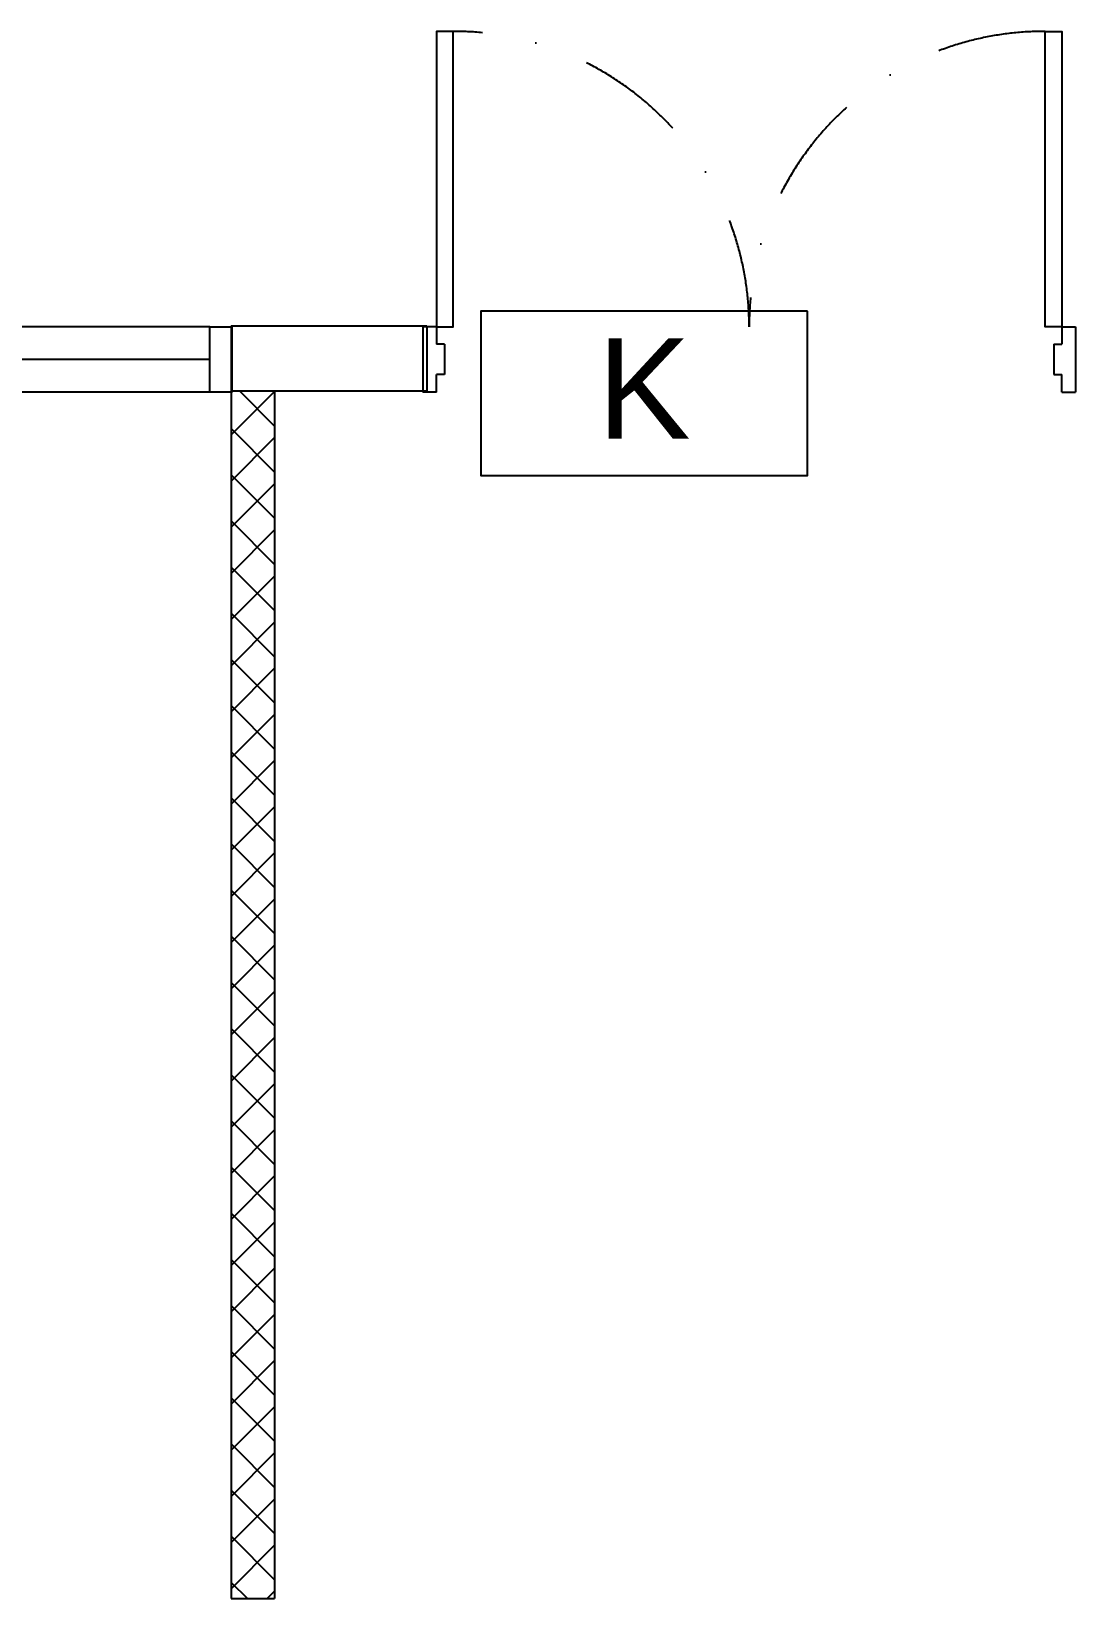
# Model space of a CAD drawing. Header units: millimetres. Extents: x 982 to 80582, y 687 to 58800.
# Drawn here: x 24558 to 26957, y 20633 to 24235 of the extents above; entities that cross this region are included whole.
import ezdxf

# ---------------------------------------------------------------- set-up
doc = ezdxf.new("R2010")
doc.units = ezdxf.units.MM
doc.linetypes.add('DASHDOT', pattern=[1, 0.5, -0.25, 0, -0.25])
for name, color, linetype in [('A-DOOR', 9, 'Continuous'), ('A-HATCH', 8, 'Continuous'), ('A-PARTITION', 4, 'Continuous'), ('A-TXTBOMBA', 7, 'Continuous'), ('A-WALL', 1, 'Continuous'), ('A-WIN', 9, 'Continuous')]:
    doc.layers.add(name, color=color, linetype=linetype)
doc.styles.add('arial', font='arial.ttf')

# ---------------------------------------------------------------- blocks, each defined once
blk = doc.blocks.new('A$C04C40081')
at = {"layer": 'A-WIN', "color": 8}
for p, q in [((850, 150), (50, 150)), ((850, 75), (50, 75)), ((850, 0), (50, 0))]:
    blk.add_line(p, q, dxfattribs=at)
at = {"layer": 'A-WIN', "color": 8, "linetype": 'Continuous'}
for points in [[(50, 150), (0, 150), (0, 0), (50, 0)], [(850, 150), (900, 150), (900, 0), (850, 0)]]:
    blk.add_lwpolyline(points, close=True, dxfattribs=at)
blk = doc.blocks.new('A$C28642CDE')
at = {"layer": 'A-DOOR', "color": 8}
for p, q in [((32, 150), (0, 150)), ((0, 150), (0, 0)), ((32, 150), (32, 110)), ((1468, 150), (1500, 150)), ((1468, 150), (1468, 110)), ((1500, 150), (1500, 0)), ((50, 110), (32, 110)), ((50, 110), (50, 40)), ((1450, 110), (1450, 40)), ((1450, 110), (1468, 110)), ((50, 40), (32, 40)), ((32, 0), (32, 40)), ((1450, 40), (1468, 40)), ((1468, 0), (1468, 40)), ((32, 0), (0, 0)), ((1468, 0), (1500, 0))]:
    blk.add_line(p, q, dxfattribs=at)
for points in [[(32, 150), (70, 150), (70, 828.9), (32, 828.9)], [(1468, 150), (1430, 150), (1430, 828.9), (1468, 828.9)]]:
    blk.add_lwpolyline(points, close=True, dxfattribs=at)
at = {"layer": 'A-DOOR', "color": 8, "linetype": 'DASHDOT', "ltscale": 500}
for centre, start, end in [((71.9, 150.8), 359.9322, 90.1574), ((1428.1, 150.8), 89.8426, 180.0678)]:
    blk.add_arc(centre, 678.1, start, end, dxfattribs=at)

msp = doc.modelspace()

# ---------------------------------------------------------------- hatches: boundary and pattern name
at = {"layer": 'A-HATCH'}
h = msp.add_hatch(dxfattribs=at)
h.set_pattern_fill('ANSI37', color=8, scale=600)
h.set_pattern_definition([(45, (3598.94, -197620.7), (-53.033009, 53.033009), []), (135, (3598.94, -197620.7), (-53.033009, -53.033009), [])])
h.paths.add_polyline_path([(25117.1, 23408.1), (25017.1, 23408.1), (25017.1, 20633.1), (25117.1, 20633.1)])

# ---------------------------------------------------------------- linework, layer by layer
at = {"layer": 'A-PARTITION', "color": 8}
for p, q in [((25017.1, 23408.1), (25017.1, 20633.1)), ((25117.1, 23408.1), (25117.1, 20633.1)), ((25017.1, 20633.1), (25117.1, 20633.1))]:
    msp.add_line(p, q, dxfattribs=at)
at = {"layer": 'A-TXTBOMBA', "color": 7}
msp.add_lwpolyline([(26341, 23592.4), (25591, 23592.4), (25591, 23214.5), (26341, 23214.5)], close=True, dxfattribs=at)
at = {"layer": 'A-WALL', "color": 8}
for p, q in [((25017.1, 23558.1), (25467.1, 23558.1)), ((25017.1, 23558.1), (25017.1, 23408.1)), ((25467.1, 23558.1), (25467.1, 23408.1)), ((25467.1, 23558.1), (25467.1, 23408.1)), ((25467.1, 23408.1), (25017.1, 23408.1))]:
    msp.add_line(p, q, dxfattribs=at)

# ---------------------------------------------------------------- block references
at = {"layer": 'A-DOOR', "color": 8}
msp.add_blockref('A$C28642CDE', (25457.3, 23406.3), dxfattribs=at)
at = {"layer": 'A-WIN', "color": 8}
msp.add_blockref('A$C04C40081', (24118.6, 23405.8), dxfattribs=at)

# ---------------------------------------------------------------- texts
at = {"layer": 'A-TXTBOMBA', "color": 7, "style": 'arial'}
msp.add_text('K', height=230.5, dxfattribs=at).set_placement((25858.2, 23298.8))

doc.saveas('drawing.dxf')
